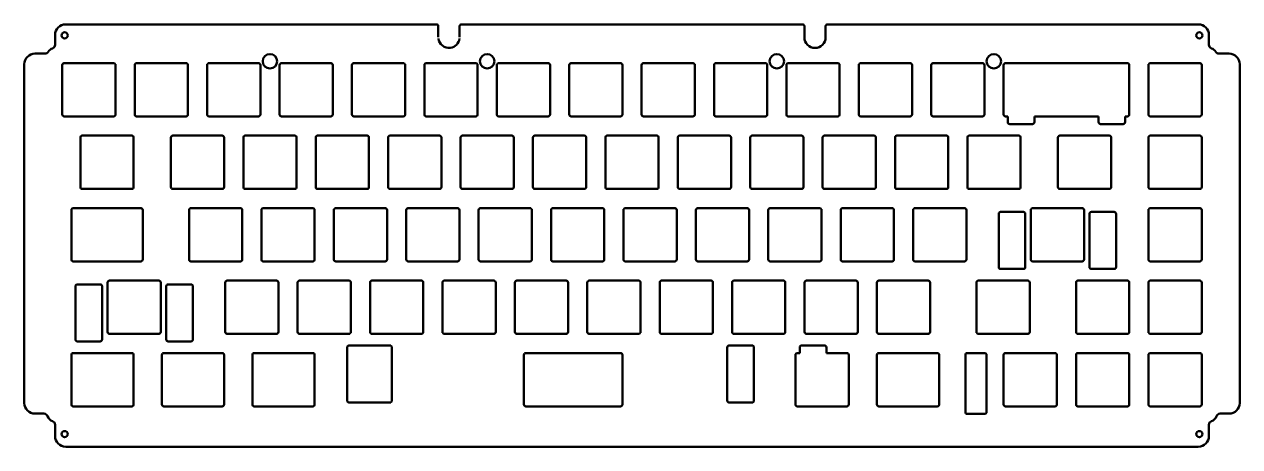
# Model space of a CAD drawing. Header units: millimetres. Extents: x 0 to 320, y 160 to 271.
import ezdxf

# ---------------------------------------------------------------- set-up
doc = ezdxf.new("R2010")
doc.units = ezdxf.units.MM
doc.header["$MEASUREMENT"] = 0
doc.layers.add('Layer 1', color=7, linetype='Continuous', lineweight=0)

# ---------------------------------------------------------------- blocks, each defined once
blk = doc.blocks.new('Block_0')
at = {"layer": 'Layer 1', "color": 7, "lineweight": 50}
for p, q in [((11.19, 270.93), (108.71, 270.93)), ((109.21, 267.53), (109.21, 270.43)), ((114.81, 267.53), (114.81, 270.43)), ((115.31, 270.93), (205.01, 270.93)), ((205.51, 267.53), (205.51, 270.43)), ((211.11, 267.53), (211.11, 270.43)), ((211.61, 270.93), (309.14, 270.93)), ((0.29, 171.41), (0.29, 260.43)), ((10.29, 247.23), (10.29, 260.23)), ((10.79, 260.73), (23.79, 260.73)), ((24.29, 260.23), (24.29, 247.23)), ((29.34, 247.23), (29.34, 260.23)), ((29.84, 260.73), (42.84, 260.73)), ((43.34, 260.23), (43.34, 247.23)), ((48.39, 247.23), (48.39, 260.23)), ((48.89, 260.73), (61.89, 260.73)), ((62.39, 260.23), (62.39, 247.23)), ((67.44, 247.23), (67.44, 260.23)), ((67.94, 260.73), (80.94, 260.73)), ((81.44, 260.23), (81.44, 247.23)), ((86.49, 247.23), (86.49, 260.23)), ((86.99, 260.73), (99.99, 260.73)), ((100.49, 260.23), (100.49, 247.23)), ((105.54, 247.23), (105.54, 260.23)), ((106.04, 260.73), (119.04, 260.73)), ((119.54, 260.23), (119.54, 247.23)), ((124.59, 247.23), (124.59, 260.23)), ((125.09, 260.73), (138.09, 260.73)), ((138.59, 260.23), (138.59, 247.23)), ((143.64, 247.23), (143.64, 260.23)), ((144.14, 260.73), (157.14, 260.73)), ((157.64, 260.23), (157.64, 247.23)), ((162.69, 247.23), (162.69, 260.23)), ((163.19, 260.73), (176.19, 260.73)), ((176.69, 260.23), (176.69, 247.23)), ((181.74, 247.23), (181.74, 260.23)), ((182.24, 260.73), (195.24, 260.73)), ((195.74, 260.23), (195.74, 247.23)), ((200.79, 247.23), (200.79, 260.23)), ((201.29, 260.73), (214.29, 260.73)), ((214.79, 260.23), (214.79, 247.23)), ((219.84, 247.23), (219.84, 260.23)), ((220.34, 260.73), (233.34, 260.73)), ((233.84, 260.23), (233.84, 247.23)), ((238.89, 247.23), (238.89, 260.23)), ((239.39, 260.73), (252.39, 260.73)), ((252.89, 260.23), (252.89, 247.23)), ((257.94, 247.23), (257.94, 260.23)), ((258.44, 260.73), (290.49, 260.73)), ((290.99, 260.23), (290.99, 247.23)), ((296.04, 247.23), (296.04, 260.23)), ((296.54, 260.73), (309.54, 260.73)), ((310.04, 260.23), (310.04, 247.23)), ((320.04, 260.43), (320.04, 171.41)), ((23.79, 246.73), (10.79, 246.73)), ((42.84, 246.73), (29.84, 246.73)), ((61.89, 246.73), (48.89, 246.73)), ((80.94, 246.73), (67.94, 246.73)), ((99.99, 246.73), (86.99, 246.73)), ((119.04, 246.73), (106.04, 246.73)), ((138.09, 246.73), (125.09, 246.73)), ((157.14, 246.73), (144.14, 246.73)), ((176.19, 246.73), (163.19, 246.73)), ((195.24, 246.73), (182.24, 246.73)), ((214.29, 246.73), (201.29, 246.73)), ((233.34, 246.73), (220.34, 246.73)), ((252.39, 246.73), (239.39, 246.73)), ((259.02, 246.73), (258.44, 246.73)), ((259.02, 245.23), (259.02, 246.73)), ((282.9, 246.73), (266.02, 246.73)), ((266.02, 246.73), (266.02, 245.23)), ((282.9, 245.23), (282.9, 246.73)), ((290.49, 246.73), (289.9, 246.73)), ((289.9, 246.73), (289.9, 245.23)), ((309.54, 246.73), (296.54, 246.73)), ((265.52, 244.73), (259.52, 244.73)), ((289.4, 244.73), (283.4, 244.73)), ((15.05, 228.18), (15.05, 241.18)), ((15.55, 241.68), (28.55, 241.68)), ((29.05, 241.18), (29.05, 228.18)), ((38.86, 228.18), (38.86, 241.18)), ((39.36, 241.68), (52.36, 241.68)), ((52.86, 241.18), (52.86, 228.18)), ((57.91, 228.18), (57.91, 241.18)), ((58.41, 241.68), (71.41, 241.68)), ((71.91, 241.18), (71.91, 228.18)), ((76.96, 228.18), (76.96, 241.18)), ((77.46, 241.68), (90.46, 241.68)), ((90.96, 241.18), (90.96, 228.18)), ((96.01, 228.18), (96.01, 241.18)), ((96.51, 241.68), (109.51, 241.68)), ((110.01, 241.18), (110.01, 228.18)), ((115.06, 228.18), (115.06, 241.18)), ((115.56, 241.68), (128.56, 241.68)), ((129.06, 241.18), (129.06, 228.18)), ((134.11, 228.18), (134.11, 241.18)), ((134.61, 241.68), (147.61, 241.68)), ((148.11, 241.18), (148.11, 228.18)), ((153.16, 228.18), (153.16, 241.18)), ((153.66, 241.68), (166.66, 241.68)), ((167.16, 241.18), (167.16, 228.18)), ((172.21, 228.18), (172.21, 241.18)), ((172.71, 241.68), (185.71, 241.68)), ((186.21, 241.18), (186.21, 228.18)), ((191.26, 228.18), (191.26, 241.18)), ((191.76, 241.68), (204.76, 241.68)), ((205.26, 241.18), (205.26, 228.18)), ((210.31, 228.18), (210.31, 241.18)), ((210.81, 241.68), (223.81, 241.68)), ((224.31, 241.18), (224.31, 228.18)), ((229.36, 228.18), (229.36, 241.18)), ((229.86, 241.68), (242.86, 241.68)), ((243.36, 241.18), (243.36, 228.18)), ((248.41, 228.18), (248.41, 241.18)), ((248.91, 241.68), (261.91, 241.68)), ((262.41, 241.18), (262.41, 228.18)), ((272.22, 228.18), (272.22, 241.18)), ((272.72, 241.68), (285.72, 241.68)), ((286.22, 241.18), (286.22, 228.18)), ((296.04, 228.18), (296.04, 241.18)), ((296.54, 241.68), (309.54, 241.68)), ((310.04, 241.18), (310.04, 228.18)), ((28.55, 227.68), (15.55, 227.68)), ((52.36, 227.68), (39.36, 227.68)), ((71.41, 227.68), (58.41, 227.68)), ((90.46, 227.68), (77.46, 227.68)), ((109.51, 227.68), (96.51, 227.68)), ((128.56, 227.68), (115.56, 227.68)), ((147.61, 227.68), (134.61, 227.68)), ((166.66, 227.68), (153.66, 227.68)), ((185.71, 227.68), (172.71, 227.68)), ((204.76, 227.68), (191.76, 227.68)), ((223.81, 227.68), (210.81, 227.68)), ((242.86, 227.68), (229.86, 227.68)), ((261.91, 227.68), (248.91, 227.68)), ((285.72, 227.68), (272.72, 227.68)), ((309.54, 227.68), (296.54, 227.68)), ((12.67, 209.13), (12.67, 222.13)), ((13.17, 222.63), (30.93, 222.63)), ((31.43, 222.13), (31.43, 209.13)), ((43.62, 209.13), (43.62, 222.13)), ((44.12, 222.63), (57.12, 222.63)), ((57.62, 222.13), (57.62, 209.13)), ((62.67, 209.13), (62.67, 222.13)), ((63.17, 222.63), (76.17, 222.63)), ((76.67, 222.13), (76.67, 209.13)), ((81.72, 209.13), (81.72, 222.13)), ((82.22, 222.63), (95.22, 222.63)), ((95.72, 222.13), (95.72, 209.13)), ((100.77, 209.13), (100.77, 222.13)), ((101.27, 222.63), (114.27, 222.63)), ((114.77, 222.13), (114.77, 209.13)), ((119.82, 209.13), (119.82, 222.13)), ((120.32, 222.63), (133.32, 222.63)), ((133.82, 222.13), (133.82, 209.13)), ((138.87, 209.13), (138.87, 222.13)), ((139.37, 222.63), (152.37, 222.63)), ((152.87, 222.13), (152.87, 209.13)), ((157.92, 209.13), (157.92, 222.13)), ((158.42, 222.63), (171.42, 222.63)), ((171.92, 222.13), (171.92, 209.13)), ((176.97, 209.13), (176.97, 222.13)), ((177.47, 222.63), (190.47, 222.63)), ((190.97, 222.13), (190.97, 209.13)), ((196.02, 209.13), (196.02, 222.13)), ((196.52, 222.63), (209.52, 222.63)), ((210.02, 222.13), (210.02, 209.13)), ((215.07, 209.13), (215.07, 222.13)), ((215.57, 222.63), (228.57, 222.63)), ((229.07, 222.13), (229.07, 209.13)), ((234.12, 209.13), (234.12, 222.13)), ((234.62, 222.63), (247.62, 222.63)), ((248.12, 222.13), (248.12, 209.13)), ((256.64, 207.13), (256.64, 221.13)), ((257.14, 221.63), (263.14, 221.63)), ((263.64, 221.13), (263.64, 207.13)), ((265.08, 209.13), (265.08, 222.13)), ((265.58, 222.63), (278.58, 222.63)), ((279.08, 222.13), (279.08, 209.13)), ((280.52, 207.13), (280.52, 221.13)), ((281.02, 221.63), (287.02, 221.63)), ((287.52, 221.13), (287.52, 207.13)), ((296.04, 209.13), (296.04, 222.13)), ((296.54, 222.63), (309.54, 222.63)), ((310.04, 222.13), (310.04, 209.13)), ((30.93, 208.63), (13.17, 208.63)), ((57.12, 208.63), (44.12, 208.63)), ((76.17, 208.63), (63.17, 208.63)), ((95.22, 208.63), (82.22, 208.63)), ((114.27, 208.63), (101.27, 208.63)), ((133.32, 208.63), (120.32, 208.63)), ((152.37, 208.63), (139.37, 208.63)), ((171.42, 208.63), (158.42, 208.63)), ((190.47, 208.63), (177.47, 208.63)), ((209.52, 208.63), (196.52, 208.63)), ((228.57, 208.63), (215.57, 208.63)), ((247.62, 208.63), (234.62, 208.63)), ((278.58, 208.63), (265.58, 208.63)), ((309.54, 208.63), (296.54, 208.63)), ((263.14, 206.63), (257.14, 206.63)), ((287.02, 206.63), (281.02, 206.63)), ((13.75, 188.08), (13.75, 202.08)), ((14.25, 202.58), (20.25, 202.58)), ((20.75, 202.08), (20.75, 188.08)), ((22.19, 190.08), (22.19, 203.08)), ((22.69, 203.58), (35.69, 203.58)), ((36.19, 203.08), (36.19, 190.08)), ((37.63, 188.08), (37.63, 202.08)), ((38.13, 202.58), (44.13, 202.58)), ((44.63, 202.08), (44.63, 188.08)), ((53.15, 190.08), (53.15, 203.08)), ((53.65, 203.58), (66.65, 203.58)), ((67.15, 203.08), (67.15, 190.08)), ((72.2, 190.08), (72.2, 203.08)), ((72.7, 203.58), (85.7, 203.58)), ((86.2, 203.08), (86.2, 190.08)), ((91.25, 190.08), (91.25, 203.08)), ((91.75, 203.58), (104.75, 203.58)), ((105.25, 203.08), (105.25, 190.08)), ((110.3, 190.08), (110.3, 203.08)), ((110.8, 203.58), (123.8, 203.58)), ((124.3, 203.08), (124.3, 190.08)), ((129.35, 190.08), (129.35, 203.08)), ((129.85, 203.58), (142.85, 203.58)), ((143.35, 203.08), (143.35, 190.08)), ((148.4, 190.08), (148.4, 203.08)), ((148.9, 203.58), (161.9, 203.58)), ((162.4, 203.08), (162.4, 190.08)), ((167.45, 190.08), (167.45, 203.08)), ((167.95, 203.58), (180.95, 203.58)), ((181.45, 203.08), (181.45, 190.08)), ((186.5, 190.08), (186.5, 203.08)), ((187, 203.58), (200, 203.58)), ((200.5, 203.08), (200.5, 190.08)), ((205.55, 190.08), (205.55, 203.08)), ((206.05, 203.58), (219.05, 203.58)), ((219.55, 203.08), (219.55, 190.08)), ((224.6, 190.08), (224.6, 203.08)), ((225.1, 203.58), (238.1, 203.58)), ((238.6, 203.08), (238.6, 190.08)), ((250.79, 190.08), (250.79, 203.08)), ((251.29, 203.58), (264.29, 203.58)), ((264.79, 203.08), (264.79, 190.08)), ((276.99, 190.08), (276.99, 203.08)), ((277.49, 203.58), (290.49, 203.58)), ((290.99, 203.08), (290.99, 190.08)), ((296.04, 190.08), (296.04, 203.08)), ((296.54, 203.58), (309.54, 203.58)), ((310.04, 203.08), (310.04, 190.08)), ((35.69, 189.58), (22.69, 189.58)), ((66.65, 189.58), (53.65, 189.58)), ((85.7, 189.58), (72.7, 189.58)), ((104.75, 189.58), (91.75, 189.58)), ((123.8, 189.58), (110.8, 189.58)), ((142.85, 189.58), (129.85, 189.58)), ((161.9, 189.58), (148.9, 189.58)), ((180.95, 189.58), (167.95, 189.58)), ((200, 189.58), (187, 189.58)), ((219.05, 189.58), (206.05, 189.58)), ((238.1, 189.58), (225.1, 189.58)), ((264.29, 189.58), (251.29, 189.58)), ((290.49, 189.58), (277.49, 189.58)), ((309.54, 189.58), (296.54, 189.58)), ((20.25, 187.58), (14.25, 187.58)), ((44.13, 187.58), (38.13, 187.58)), ((85.23, 172.03), (85.23, 186.03)), ((85.73, 186.53), (96.49, 186.53)), ((96.99, 186.03), (96.99, 172.03)), ((185.23, 172.03), (185.23, 186.03)), ((185.73, 186.53), (191.73, 186.53)), ((192.23, 186.03), (192.23, 172.03)), ((204.29, 184.53), (204.29, 186.03)), ((204.79, 186.53), (210.79, 186.53)), ((211.29, 186.03), (211.29, 184.53)), ((12.67, 171.03), (12.67, 184.03)), ((13.17, 184.53), (28.55, 184.53)), ((29.05, 184.03), (29.05, 171.03)), ((36.48, 171.03), (36.48, 184.03)), ((36.98, 184.53), (52.36, 184.53)), ((52.86, 184.03), (52.86, 171.03)), ((60.29, 171.03), (60.29, 184.03)), ((60.79, 184.53), (76.17, 184.53)), ((76.67, 184.03), (76.67, 171.03)), ((131.73, 171.03), (131.73, 184.03)), ((132.23, 184.53), (157.14, 184.53)), ((157.64, 184.03), (157.64, 171.03)), ((203.17, 171.03), (203.17, 184.03)), ((203.67, 184.53), (204.29, 184.53)), ((211.29, 184.53), (216.67, 184.53)), ((217.17, 184.03), (217.17, 171.03)), ((224.6, 171.03), (224.6, 184.03)), ((225.1, 184.53), (240.48, 184.53)), ((240.98, 184.03), (240.98, 171.03)), ((247.86, 169.03), (247.86, 184.03)), ((248.36, 184.53), (252.94, 184.53)), ((253.44, 184.03), (253.44, 169.03)), ((257.94, 171.03), (257.94, 184.03)), ((258.44, 184.53), (271.44, 184.53)), ((271.94, 184.03), (271.94, 171.03)), ((276.99, 171.03), (276.99, 184.03)), ((277.49, 184.53), (290.49, 184.53)), ((290.99, 184.03), (290.99, 171.03)), ((296.04, 171.03), (296.04, 184.03)), ((296.54, 184.53), (309.54, 184.53)), ((310.04, 184.03), (310.04, 171.03)), ((28.55, 170.53), (13.17, 170.53)), ((52.36, 170.53), (36.98, 170.53)), ((76.17, 170.53), (60.79, 170.53)), ((96.49, 171.53), (85.73, 171.53)), ((157.14, 170.53), (132.23, 170.53)), ((191.73, 171.53), (185.73, 171.53)), ((216.67, 170.53), (203.67, 170.53)), ((240.48, 170.53), (225.1, 170.53)), ((271.44, 170.53), (258.44, 170.53)), ((290.49, 170.53), (277.49, 170.53)), ((309.54, 170.53), (296.54, 170.53)), ((252.94, 168.53), (248.36, 168.53)), ((309.14, 159.93), (11.19, 159.93))]:
    blk.add_line(p, q, dxfattribs=at)
for centre, radius in [((10.89, 268.03), 0.814), ((309.44, 268.03), 0.814), ((64.91, 261.23), 1.9), ((122.06, 261.23), 1.9), ((198.26, 261.23), 1.9), ((255.36, 261.23), 1.9), ((10.89, 163.23), 0.814), ((309.44, 163.23), 0.814)]:
    blk.add_circle(centre, radius, dxfattribs=at)
for points in [[(11.19, 270.93), (9.64, 270.93), (8.39, 269.68), (8.39, 268.13)], [(108.71, 270.93), (108.99, 270.93), (109.21, 270.71), (109.21, 270.43)], [(114.81, 270.43), (114.81, 270.71), (115.03, 270.93), (115.31, 270.93)], [(205.01, 270.93), (205.29, 270.93), (205.51, 270.71), (205.51, 270.43)], [(211.11, 270.43), (211.11, 270.71), (211.33, 270.93), (211.61, 270.93)], [(311.94, 268.13), (311.94, 269.68), (310.68, 270.93), (309.14, 270.93)], [(3.09, 263.23), (1.54, 263.23), (0.29, 261.98), (0.29, 260.43)], [(320.04, 260.43), (320.04, 261.98), (318.78, 263.23), (317.24, 263.23)], [(10.29, 260.23), (10.29, 260.51), (10.51, 260.73), (10.79, 260.73)], [(23.79, 260.73), (24.06, 260.73), (24.29, 260.51), (24.29, 260.23)], [(29.34, 260.23), (29.34, 260.51), (29.56, 260.73), (29.84, 260.73)], [(42.84, 260.73), (43.11, 260.73), (43.34, 260.51), (43.34, 260.23)], [(48.39, 260.23), (48.39, 260.51), (48.61, 260.73), (48.89, 260.73)], [(61.89, 260.73), (62.16, 260.73), (62.39, 260.51), (62.39, 260.23)], [(67.44, 260.23), (67.44, 260.51), (67.66, 260.73), (67.94, 260.73)], [(80.94, 260.73), (81.21, 260.73), (81.44, 260.51), (81.44, 260.23)], [(86.49, 260.23), (86.49, 260.51), (86.71, 260.73), (86.99, 260.73)], [(99.99, 260.73), (100.26, 260.73), (100.49, 260.51), (100.49, 260.23)], [(105.54, 260.23), (105.54, 260.51), (105.76, 260.73), (106.04, 260.73)], [(119.04, 260.73), (119.31, 260.73), (119.54, 260.51), (119.54, 260.23)], [(124.59, 260.23), (124.59, 260.51), (124.81, 260.73), (125.09, 260.73)], [(138.09, 260.73), (138.36, 260.73), (138.59, 260.51), (138.59, 260.23)], [(143.64, 260.23), (143.64, 260.51), (143.86, 260.73), (144.14, 260.73)], [(157.14, 260.73), (157.41, 260.73), (157.64, 260.51), (157.64, 260.23)], [(162.69, 260.23), (162.69, 260.51), (162.91, 260.73), (163.19, 260.73)], [(176.19, 260.73), (176.46, 260.73), (176.69, 260.51), (176.69, 260.23)], [(181.74, 260.23), (181.74, 260.51), (181.96, 260.73), (182.24, 260.73)], [(195.24, 260.73), (195.51, 260.73), (195.74, 260.51), (195.74, 260.23)], [(200.79, 260.23), (200.79, 260.51), (201.01, 260.73), (201.29, 260.73)], [(214.29, 260.73), (214.56, 260.73), (214.79, 260.51), (214.79, 260.23)], [(219.84, 260.23), (219.84, 260.51), (220.06, 260.73), (220.34, 260.73)], [(233.34, 260.73), (233.61, 260.73), (233.84, 260.51), (233.84, 260.23)], [(238.89, 260.23), (238.89, 260.51), (239.11, 260.73), (239.39, 260.73)], [(252.39, 260.73), (252.66, 260.73), (252.89, 260.51), (252.89, 260.23)], [(257.94, 260.23), (257.94, 260.51), (258.16, 260.73), (258.44, 260.73)], [(290.49, 260.73), (290.76, 260.73), (290.99, 260.51), (290.99, 260.23)], [(296.04, 260.23), (296.04, 260.51), (296.26, 260.73), (296.54, 260.73)], [(309.54, 260.73), (309.81, 260.73), (310.04, 260.51), (310.04, 260.23)], [(10.79, 246.73), (10.51, 246.73), (10.29, 246.96), (10.29, 247.23)], [(24.29, 247.23), (24.29, 246.96), (24.06, 246.73), (23.79, 246.73)], [(29.84, 246.73), (29.56, 246.73), (29.34, 246.96), (29.34, 247.23)], [(43.34, 247.23), (43.34, 246.96), (43.11, 246.73), (42.84, 246.73)], [(48.89, 246.73), (48.61, 246.73), (48.39, 246.96), (48.39, 247.23)], [(62.39, 247.23), (62.39, 246.96), (62.16, 246.73), (61.89, 246.73)], [(67.94, 246.73), (67.66, 246.73), (67.44, 246.96), (67.44, 247.23)], [(81.44, 247.23), (81.44, 246.96), (81.21, 246.73), (80.94, 246.73)], [(86.99, 246.73), (86.71, 246.73), (86.49, 246.96), (86.49, 247.23)], [(100.49, 247.23), (100.49, 246.96), (100.26, 246.73), (99.99, 246.73)], [(106.04, 246.73), (105.76, 246.73), (105.54, 246.96), (105.54, 247.23)], [(119.54, 247.23), (119.54, 246.96), (119.31, 246.73), (119.04, 246.73)], [(125.09, 246.73), (124.81, 246.73), (124.59, 246.96), (124.59, 247.23)], [(138.59, 247.23), (138.59, 246.96), (138.36, 246.73), (138.09, 246.73)], [(144.14, 246.73), (143.86, 246.73), (143.64, 246.96), (143.64, 247.23)], [(157.64, 247.23), (157.64, 246.96), (157.41, 246.73), (157.14, 246.73)], [(163.19, 246.73), (162.91, 246.73), (162.69, 246.96), (162.69, 247.23)], [(176.69, 247.23), (176.69, 246.96), (176.46, 246.73), (176.19, 246.73)], [(182.24, 246.73), (181.96, 246.73), (181.74, 246.96), (181.74, 247.23)], [(195.74, 247.23), (195.74, 246.96), (195.51, 246.73), (195.24, 246.73)], [(201.29, 246.73), (201.01, 246.73), (200.79, 246.96), (200.79, 247.23)], [(214.79, 247.23), (214.79, 246.96), (214.56, 246.73), (214.29, 246.73)], [(220.34, 246.73), (220.06, 246.73), (219.84, 246.96), (219.84, 247.23)], [(233.84, 247.23), (233.84, 246.96), (233.61, 246.73), (233.34, 246.73)], [(239.39, 246.73), (239.11, 246.73), (238.89, 246.96), (238.89, 247.23)], [(252.89, 247.23), (252.89, 246.96), (252.66, 246.73), (252.39, 246.73)], [(258.44, 246.73), (258.16, 246.73), (257.94, 246.96), (257.94, 247.23)], [(290.99, 247.23), (290.99, 246.96), (290.76, 246.73), (290.49, 246.73)], [(296.54, 246.73), (296.26, 246.73), (296.04, 246.96), (296.04, 247.23)], [(310.04, 247.23), (310.04, 246.96), (309.81, 246.73), (309.54, 246.73)], [(259.52, 244.73), (259.25, 244.73), (259.02, 244.96), (259.02, 245.23)], [(266.02, 245.23), (266.02, 244.96), (265.8, 244.73), (265.52, 244.73)], [(283.4, 244.73), (283.12, 244.73), (282.9, 244.96), (282.9, 245.23)], [(289.9, 245.23), (289.9, 244.96), (289.68, 244.73), (289.4, 244.73)], [(15.05, 241.18), (15.05, 241.46), (15.27, 241.68), (15.55, 241.68)], [(28.55, 241.68), (28.82, 241.68), (29.05, 241.46), (29.05, 241.18)], [(38.86, 241.18), (38.86, 241.46), (39.08, 241.68), (39.36, 241.68)], [(52.36, 241.68), (52.64, 241.68), (52.86, 241.46), (52.86, 241.18)], [(57.91, 241.18), (57.91, 241.46), (58.13, 241.68), (58.41, 241.68)], [(71.41, 241.68), (71.69, 241.68), (71.91, 241.46), (71.91, 241.18)], [(76.96, 241.18), (76.96, 241.46), (77.18, 241.68), (77.46, 241.68)], [(90.46, 241.68), (90.74, 241.68), (90.96, 241.46), (90.96, 241.18)], [(96.01, 241.18), (96.01, 241.46), (96.23, 241.68), (96.51, 241.68)], [(109.51, 241.68), (109.79, 241.68), (110.01, 241.46), (110.01, 241.18)], [(115.06, 241.18), (115.06, 241.46), (115.28, 241.68), (115.56, 241.68)], [(128.56, 241.68), (128.84, 241.68), (129.06, 241.46), (129.06, 241.18)], [(134.11, 241.18), (134.11, 241.46), (134.33, 241.68), (134.61, 241.68)], [(147.61, 241.68), (147.89, 241.68), (148.11, 241.46), (148.11, 241.18)], [(153.16, 241.18), (153.16, 241.46), (153.38, 241.68), (153.66, 241.68)], [(166.66, 241.68), (166.94, 241.68), (167.16, 241.46), (167.16, 241.18)], [(172.21, 241.18), (172.21, 241.46), (172.43, 241.68), (172.71, 241.68)], [(185.71, 241.68), (185.99, 241.68), (186.21, 241.46), (186.21, 241.18)], [(191.26, 241.18), (191.26, 241.46), (191.48, 241.68), (191.76, 241.68)], [(204.76, 241.68), (205.04, 241.68), (205.26, 241.46), (205.26, 241.18)], [(210.31, 241.18), (210.31, 241.46), (210.53, 241.68), (210.81, 241.68)], [(223.81, 241.68), (224.09, 241.68), (224.31, 241.46), (224.31, 241.18)], [(229.36, 241.18), (229.36, 241.46), (229.58, 241.68), (229.86, 241.68)], [(242.86, 241.68), (243.14, 241.68), (243.36, 241.46), (243.36, 241.18)], [(248.41, 241.18), (248.41, 241.46), (248.63, 241.68), (248.91, 241.68)], [(261.91, 241.68), (262.19, 241.68), (262.41, 241.46), (262.41, 241.18)], [(272.22, 241.18), (272.22, 241.46), (272.45, 241.68), (272.72, 241.68)], [(285.72, 241.68), (286, 241.68), (286.22, 241.46), (286.22, 241.18)], [(296.04, 241.18), (296.04, 241.46), (296.26, 241.68), (296.54, 241.68)], [(309.54, 241.68), (309.81, 241.68), (310.04, 241.46), (310.04, 241.18)], [(15.55, 227.68), (15.27, 227.68), (15.05, 227.91), (15.05, 228.18)], [(29.05, 228.18), (29.05, 227.91), (28.82, 227.68), (28.55, 227.68)], [(39.36, 227.68), (39.08, 227.68), (38.86, 227.91), (38.86, 228.18)], [(52.86, 228.18), (52.86, 227.91), (52.64, 227.68), (52.36, 227.68)], [(58.41, 227.68), (58.13, 227.68), (57.91, 227.91), (57.91, 228.18)], [(71.91, 228.18), (71.91, 227.91), (71.69, 227.68), (71.41, 227.68)], [(77.46, 227.68), (77.18, 227.68), (76.96, 227.91), (76.96, 228.18)], [(90.96, 228.18), (90.96, 227.91), (90.74, 227.68), (90.46, 227.68)], [(96.51, 227.68), (96.23, 227.68), (96.01, 227.91), (96.01, 228.18)], [(110.01, 228.18), (110.01, 227.91), (109.79, 227.68), (109.51, 227.68)], [(115.56, 227.68), (115.28, 227.68), (115.06, 227.91), (115.06, 228.18)], [(129.06, 228.18), (129.06, 227.91), (128.84, 227.68), (128.56, 227.68)], [(134.61, 227.68), (134.33, 227.68), (134.11, 227.91), (134.11, 228.18)], [(148.11, 228.18), (148.11, 227.91), (147.89, 227.68), (147.61, 227.68)], [(153.66, 227.68), (153.38, 227.68), (153.16, 227.91), (153.16, 228.18)], [(167.16, 228.18), (167.16, 227.91), (166.94, 227.68), (166.66, 227.68)], [(172.71, 227.68), (172.43, 227.68), (172.21, 227.91), (172.21, 228.18)], [(186.21, 228.18), (186.21, 227.91), (185.99, 227.68), (185.71, 227.68)], [(191.76, 227.68), (191.48, 227.68), (191.26, 227.91), (191.26, 228.18)], [(205.26, 228.18), (205.26, 227.91), (205.04, 227.68), (204.76, 227.68)], [(210.81, 227.68), (210.53, 227.68), (210.31, 227.91), (210.31, 228.18)], [(224.31, 228.18), (224.31, 227.91), (224.09, 227.68), (223.81, 227.68)], [(229.86, 227.68), (229.58, 227.68), (229.36, 227.91), (229.36, 228.18)], [(243.36, 228.18), (243.36, 227.91), (243.14, 227.68), (242.86, 227.68)], [(248.91, 227.68), (248.63, 227.68), (248.41, 227.91), (248.41, 228.18)], [(262.41, 228.18), (262.41, 227.91), (262.19, 227.68), (261.91, 227.68)], [(272.72, 227.68), (272.45, 227.68), (272.22, 227.91), (272.22, 228.18)], [(286.22, 228.18), (286.22, 227.91), (286, 227.68), (285.72, 227.68)], [(296.54, 227.68), (296.26, 227.68), (296.04, 227.91), (296.04, 228.18)], [(310.04, 228.18), (310.04, 227.91), (309.81, 227.68), (309.54, 227.68)], [(12.67, 222.13), (12.67, 222.41), (12.89, 222.63), (13.17, 222.63)], [(30.93, 222.63), (31.21, 222.63), (31.43, 222.41), (31.43, 222.13)], [(43.62, 222.13), (43.62, 222.41), (43.85, 222.63), (44.12, 222.63)], [(57.12, 222.63), (57.4, 222.63), (57.62, 222.41), (57.62, 222.13)], [(62.67, 222.13), (62.67, 222.41), (62.9, 222.63), (63.17, 222.63)], [(76.17, 222.63), (76.45, 222.63), (76.67, 222.41), (76.67, 222.13)], [(81.72, 222.13), (81.72, 222.41), (81.95, 222.63), (82.22, 222.63)], [(95.22, 222.63), (95.5, 222.63), (95.72, 222.41), (95.72, 222.13)], [(100.77, 222.13), (100.77, 222.41), (101, 222.63), (101.27, 222.63)], [(114.27, 222.63), (114.55, 222.63), (114.77, 222.41), (114.77, 222.13)], [(119.82, 222.13), (119.82, 222.41), (120.05, 222.63), (120.32, 222.63)], [(133.32, 222.63), (133.6, 222.63), (133.82, 222.41), (133.82, 222.13)], [(138.87, 222.13), (138.87, 222.41), (139.1, 222.63), (139.37, 222.63)], [(152.37, 222.63), (152.65, 222.63), (152.87, 222.41), (152.87, 222.13)], [(157.92, 222.13), (157.92, 222.41), (158.15, 222.63), (158.42, 222.63)], [(171.42, 222.63), (171.7, 222.63), (171.92, 222.41), (171.92, 222.13)], [(176.97, 222.13), (176.97, 222.41), (177.2, 222.63), (177.47, 222.63)], [(190.47, 222.63), (190.75, 222.63), (190.97, 222.41), (190.97, 222.13)], [(196.02, 222.13), (196.02, 222.41), (196.25, 222.63), (196.52, 222.63)], [(209.52, 222.63), (209.8, 222.63), (210.02, 222.41), (210.02, 222.13)], [(215.07, 222.13), (215.07, 222.41), (215.3, 222.63), (215.57, 222.63)], [(228.57, 222.63), (228.85, 222.63), (229.07, 222.41), (229.07, 222.13)], [(234.12, 222.13), (234.12, 222.41), (234.35, 222.63), (234.62, 222.63)], [(247.62, 222.63), (247.9, 222.63), (248.12, 222.41), (248.12, 222.13)], [(256.64, 221.13), (256.64, 221.41), (256.87, 221.63), (257.14, 221.63)], [(263.14, 221.63), (263.42, 221.63), (263.64, 221.41), (263.64, 221.13)], [(265.08, 222.13), (265.08, 222.41), (265.3, 222.63), (265.58, 222.63)], [(278.58, 222.63), (278.86, 222.63), (279.08, 222.41), (279.08, 222.13)], [(280.52, 221.13), (280.52, 221.41), (280.74, 221.63), (281.02, 221.63)], [(287.02, 221.63), (287.29, 221.63), (287.52, 221.41), (287.52, 221.13)], [(296.04, 222.13), (296.04, 222.41), (296.26, 222.63), (296.54, 222.63)], [(309.54, 222.63), (309.81, 222.63), (310.04, 222.41), (310.04, 222.13)], [(13.17, 208.63), (12.89, 208.63), (12.67, 208.86), (12.67, 209.13)], [(31.43, 209.13), (31.43, 208.86), (31.21, 208.63), (30.93, 208.63)], [(44.12, 208.63), (43.85, 208.63), (43.62, 208.86), (43.62, 209.13)], [(57.62, 209.13), (57.62, 208.86), (57.4, 208.63), (57.12, 208.63)], [(63.17, 208.63), (62.9, 208.63), (62.67, 208.86), (62.67, 209.13)], [(76.67, 209.13), (76.67, 208.86), (76.45, 208.63), (76.17, 208.63)], [(82.22, 208.63), (81.95, 208.63), (81.72, 208.86), (81.72, 209.13)], [(95.72, 209.13), (95.72, 208.86), (95.5, 208.63), (95.22, 208.63)], [(101.27, 208.63), (101, 208.63), (100.77, 208.86), (100.77, 209.13)], [(114.77, 209.13), (114.77, 208.86), (114.55, 208.63), (114.27, 208.63)], [(120.32, 208.63), (120.05, 208.63), (119.82, 208.86), (119.82, 209.13)], [(133.82, 209.13), (133.82, 208.86), (133.6, 208.63), (133.32, 208.63)], [(139.37, 208.63), (139.1, 208.63), (138.87, 208.86), (138.87, 209.13)], [(152.87, 209.13), (152.87, 208.86), (152.65, 208.63), (152.37, 208.63)], [(158.42, 208.63), (158.15, 208.63), (157.92, 208.86), (157.92, 209.13)], [(171.92, 209.13), (171.92, 208.86), (171.7, 208.63), (171.42, 208.63)], [(177.47, 208.63), (177.2, 208.63), (176.97, 208.86), (176.97, 209.13)], [(190.97, 209.13), (190.97, 208.86), (190.75, 208.63), (190.47, 208.63)], [(196.52, 208.63), (196.25, 208.63), (196.02, 208.86), (196.02, 209.13)], [(210.02, 209.13), (210.02, 208.86), (209.8, 208.63), (209.52, 208.63)], [(215.57, 208.63), (215.3, 208.63), (215.07, 208.86), (215.07, 209.13)], [(229.07, 209.13), (229.07, 208.86), (228.85, 208.63), (228.57, 208.63)], [(234.62, 208.63), (234.35, 208.63), (234.12, 208.86), (234.12, 209.13)], [(248.12, 209.13), (248.12, 208.86), (247.9, 208.63), (247.62, 208.63)], [(265.58, 208.63), (265.3, 208.63), (265.08, 208.86), (265.08, 209.13)], [(279.08, 209.13), (279.08, 208.86), (278.86, 208.63), (278.58, 208.63)], [(296.54, 208.63), (296.26, 208.63), (296.04, 208.86), (296.04, 209.13)], [(310.04, 209.13), (310.04, 208.86), (309.81, 208.63), (309.54, 208.63)], [(257.14, 206.63), (256.87, 206.63), (256.64, 206.86), (256.64, 207.13)], [(263.64, 207.13), (263.64, 206.86), (263.42, 206.63), (263.14, 206.63)], [(281.02, 206.63), (280.74, 206.63), (280.52, 206.86), (280.52, 207.13)], [(287.52, 207.13), (287.52, 206.86), (287.29, 206.63), (287.02, 206.63)], [(13.75, 202.08), (13.75, 202.36), (13.98, 202.58), (14.25, 202.58)], [(20.25, 202.58), (20.53, 202.58), (20.75, 202.36), (20.75, 202.08)], [(22.19, 203.08), (22.19, 203.36), (22.42, 203.58), (22.69, 203.58)], [(35.69, 203.58), (35.97, 203.58), (36.19, 203.36), (36.19, 203.08)], [(37.63, 202.08), (37.63, 202.36), (37.85, 202.58), (38.13, 202.58)], [(44.13, 202.58), (44.41, 202.58), (44.63, 202.36), (44.63, 202.08)], [(53.15, 203.08), (53.15, 203.36), (53.37, 203.58), (53.65, 203.58)], [(66.65, 203.58), (66.92, 203.58), (67.15, 203.36), (67.15, 203.08)], [(72.2, 203.08), (72.2, 203.36), (72.42, 203.58), (72.7, 203.58)], [(85.7, 203.58), (85.97, 203.58), (86.2, 203.36), (86.2, 203.08)], [(91.25, 203.08), (91.25, 203.36), (91.47, 203.58), (91.75, 203.58)], [(104.75, 203.58), (105.02, 203.58), (105.25, 203.36), (105.25, 203.08)], [(110.3, 203.08), (110.3, 203.36), (110.52, 203.58), (110.8, 203.58)], [(123.8, 203.58), (124.07, 203.58), (124.3, 203.36), (124.3, 203.08)], [(129.35, 203.08), (129.35, 203.36), (129.57, 203.58), (129.85, 203.58)], [(142.85, 203.58), (143.12, 203.58), (143.35, 203.36), (143.35, 203.08)], [(148.4, 203.08), (148.4, 203.36), (148.62, 203.58), (148.9, 203.58)], [(161.9, 203.58), (162.17, 203.58), (162.4, 203.36), (162.4, 203.08)], [(167.45, 203.08), (167.45, 203.36), (167.67, 203.58), (167.95, 203.58)], [(180.95, 203.58), (181.22, 203.58), (181.45, 203.36), (181.45, 203.08)], [(186.5, 203.08), (186.5, 203.36), (186.72, 203.58), (187, 203.58)], [(200, 203.58), (200.27, 203.58), (200.5, 203.36), (200.5, 203.08)], [(205.55, 203.08), (205.55, 203.36), (205.77, 203.58), (206.05, 203.58)], [(219.05, 203.58), (219.32, 203.58), (219.55, 203.36), (219.55, 203.08)], [(224.6, 203.08), (224.6, 203.36), (224.82, 203.58), (225.1, 203.58)], [(238.1, 203.58), (238.37, 203.58), (238.6, 203.36), (238.6, 203.08)], [(250.79, 203.08), (250.79, 203.36), (251.02, 203.58), (251.29, 203.58)], [(264.29, 203.58), (264.57, 203.58), (264.79, 203.36), (264.79, 203.08)], [(276.99, 203.08), (276.99, 203.36), (277.21, 203.58), (277.49, 203.58)], [(290.49, 203.58), (290.76, 203.58), (290.99, 203.36), (290.99, 203.08)], [(296.04, 203.08), (296.04, 203.36), (296.26, 203.58), (296.54, 203.58)], [(309.54, 203.58), (309.81, 203.58), (310.04, 203.36), (310.04, 203.08)], [(22.69, 189.58), (22.42, 189.58), (22.19, 189.81), (22.19, 190.08)], [(36.19, 190.08), (36.19, 189.81), (35.97, 189.58), (35.69, 189.58)], [(53.65, 189.58), (53.37, 189.58), (53.15, 189.81), (53.15, 190.08)], [(67.15, 190.08), (67.15, 189.81), (66.92, 189.58), (66.65, 189.58)], [(72.7, 189.58), (72.42, 189.58), (72.2, 189.81), (72.2, 190.08)], [(86.2, 190.08), (86.2, 189.81), (85.97, 189.58), (85.7, 189.58)], [(91.75, 189.58), (91.47, 189.58), (91.25, 189.81), (91.25, 190.08)], [(105.25, 190.08), (105.25, 189.81), (105.02, 189.58), (104.75, 189.58)], [(110.8, 189.58), (110.52, 189.58), (110.3, 189.81), (110.3, 190.08)], [(124.3, 190.08), (124.3, 189.81), (124.07, 189.58), (123.8, 189.58)], [(129.85, 189.58), (129.57, 189.58), (129.35, 189.81), (129.35, 190.08)], [(143.35, 190.08), (143.35, 189.81), (143.12, 189.58), (142.85, 189.58)], [(148.9, 189.58), (148.62, 189.58), (148.4, 189.81), (148.4, 190.08)], [(162.4, 190.08), (162.4, 189.81), (162.17, 189.58), (161.9, 189.58)], [(167.95, 189.58), (167.67, 189.58), (167.45, 189.81), (167.45, 190.08)], [(181.45, 190.08), (181.45, 189.81), (181.22, 189.58), (180.95, 189.58)], [(187, 189.58), (186.72, 189.58), (186.5, 189.81), (186.5, 190.08)], [(200.5, 190.08), (200.5, 189.81), (200.27, 189.58), (200, 189.58)], [(206.05, 189.58), (205.77, 189.58), (205.55, 189.81), (205.55, 190.08)], [(219.55, 190.08), (219.55, 189.81), (219.32, 189.58), (219.05, 189.58)], [(225.1, 189.58), (224.82, 189.58), (224.6, 189.81), (224.6, 190.08)], [(238.6, 190.08), (238.6, 189.81), (238.37, 189.58), (238.1, 189.58)], [(251.29, 189.58), (251.02, 189.58), (250.79, 189.81), (250.79, 190.08)], [(264.79, 190.08), (264.79, 189.81), (264.57, 189.58), (264.29, 189.58)], [(277.49, 189.58), (277.21, 189.58), (276.99, 189.81), (276.99, 190.08)], [(290.99, 190.08), (290.99, 189.81), (290.76, 189.58), (290.49, 189.58)], [(296.54, 189.58), (296.26, 189.58), (296.04, 189.81), (296.04, 190.08)], [(310.04, 190.08), (310.04, 189.81), (309.81, 189.58), (309.54, 189.58)], [(14.25, 187.58), (13.98, 187.58), (13.75, 187.81), (13.75, 188.08)], [(20.75, 188.08), (20.75, 187.81), (20.53, 187.58), (20.25, 187.58)], [(38.13, 187.58), (37.85, 187.58), (37.63, 187.81), (37.63, 188.08)], [(44.63, 188.08), (44.63, 187.81), (44.41, 187.58), (44.13, 187.58)], [(85.23, 186.03), (85.23, 186.31), (85.45, 186.53), (85.73, 186.53)], [(96.49, 186.53), (96.76, 186.53), (96.99, 186.31), (96.99, 186.03)], [(185.23, 186.03), (185.23, 186.31), (185.45, 186.53), (185.73, 186.53)], [(191.73, 186.53), (192.01, 186.53), (192.23, 186.31), (192.23, 186.03)], [(204.29, 186.03), (204.29, 186.31), (204.51, 186.53), (204.79, 186.53)], [(210.79, 186.53), (211.06, 186.53), (211.29, 186.31), (211.29, 186.03)], [(12.67, 184.03), (12.67, 184.31), (12.89, 184.53), (13.17, 184.53)], [(28.55, 184.53), (28.82, 184.53), (29.05, 184.31), (29.05, 184.03)], [(36.48, 184.03), (36.48, 184.31), (36.7, 184.53), (36.98, 184.53)], [(52.36, 184.53), (52.64, 184.53), (52.86, 184.31), (52.86, 184.03)], [(60.29, 184.03), (60.29, 184.31), (60.52, 184.53), (60.79, 184.53)], [(76.17, 184.53), (76.45, 184.53), (76.67, 184.31), (76.67, 184.03)], [(131.73, 184.03), (131.73, 184.31), (131.95, 184.53), (132.23, 184.53)], [(157.14, 184.53), (157.41, 184.53), (157.64, 184.31), (157.64, 184.03)], [(203.17, 184.03), (203.17, 184.31), (203.39, 184.53), (203.67, 184.53)], [(216.67, 184.53), (216.94, 184.53), (217.17, 184.31), (217.17, 184.03)], [(224.6, 184.03), (224.6, 184.31), (224.82, 184.53), (225.1, 184.53)], [(240.48, 184.53), (240.76, 184.53), (240.98, 184.31), (240.98, 184.03)], [(247.86, 184.03), (247.86, 184.31), (248.08, 184.53), (248.36, 184.53)], [(252.94, 184.53), (253.21, 184.53), (253.44, 184.31), (253.44, 184.03)], [(257.94, 184.03), (257.94, 184.31), (258.16, 184.53), (258.44, 184.53)], [(271.44, 184.53), (271.71, 184.53), (271.94, 184.31), (271.94, 184.03)], [(276.99, 184.03), (276.99, 184.31), (277.21, 184.53), (277.49, 184.53)], [(290.49, 184.53), (290.76, 184.53), (290.99, 184.31), (290.99, 184.03)], [(296.04, 184.03), (296.04, 184.31), (296.26, 184.53), (296.54, 184.53)], [(309.54, 184.53), (309.81, 184.53), (310.04, 184.31), (310.04, 184.03)], [(0.29, 171.41), (0.29, 169.86), (1.54, 168.61), (3.09, 168.61)], [(13.17, 170.53), (12.89, 170.53), (12.67, 170.76), (12.67, 171.03)], [(29.05, 171.03), (29.05, 170.76), (28.82, 170.53), (28.55, 170.53)], [(36.98, 170.53), (36.7, 170.53), (36.48, 170.76), (36.48, 171.03)], [(52.86, 171.03), (52.86, 170.76), (52.64, 170.53), (52.36, 170.53)], [(60.79, 170.53), (60.52, 170.53), (60.29, 170.76), (60.29, 171.03)], [(76.67, 171.03), (76.67, 170.76), (76.45, 170.53), (76.17, 170.53)], [(85.73, 171.53), (85.45, 171.53), (85.23, 171.76), (85.23, 172.03)], [(96.99, 172.03), (96.99, 171.76), (96.76, 171.53), (96.49, 171.53)], [(132.23, 170.53), (131.95, 170.53), (131.73, 170.76), (131.73, 171.03)], [(157.64, 171.03), (157.64, 170.76), (157.41, 170.53), (157.14, 170.53)], [(185.73, 171.53), (185.45, 171.53), (185.23, 171.76), (185.23, 172.03)], [(192.23, 172.03), (192.23, 171.76), (192.01, 171.53), (191.73, 171.53)], [(203.67, 170.53), (203.39, 170.53), (203.17, 170.76), (203.17, 171.03)], [(217.17, 171.03), (217.17, 170.76), (216.94, 170.53), (216.67, 170.53)], [(225.1, 170.53), (224.82, 170.53), (224.6, 170.76), (224.6, 171.03)], [(240.98, 171.03), (240.98, 170.76), (240.76, 170.53), (240.48, 170.53)], [(258.44, 170.53), (258.16, 170.53), (257.94, 170.76), (257.94, 171.03)], [(271.94, 171.03), (271.94, 170.76), (271.71, 170.53), (271.44, 170.53)], [(277.49, 170.53), (277.21, 170.53), (276.99, 170.76), (276.99, 171.03)], [(290.99, 171.03), (290.99, 170.76), (290.76, 170.53), (290.49, 170.53)], [(296.54, 170.53), (296.26, 170.53), (296.04, 170.76), (296.04, 171.03)], [(310.04, 171.03), (310.04, 170.76), (309.81, 170.53), (309.54, 170.53)], [(317.24, 168.61), (318.78, 168.61), (320.04, 169.86), (320.04, 171.41)], [(248.36, 168.53), (248.08, 168.53), (247.86, 168.76), (247.86, 169.03)], [(253.44, 169.03), (253.44, 168.76), (253.21, 168.53), (252.94, 168.53)], [(8.39, 162.73), (8.39, 161.19), (9.64, 159.93), (11.19, 159.93)], [(309.14, 159.93), (310.68, 159.93), (311.94, 161.19), (311.94, 162.73)]]:
    blk.add_open_spline(points, degree=3, dxfattribs=at)
for points, knots in [([(3.09, 263.23), (3.09, 263.23), (5.73, 263.23), (5.73, 263.23), (6.09, 263.23), (6.41, 263.43), (6.6, 263.74), (6.85, 264.15), (7.24, 264.46), (7.71, 264.62), (8.11, 264.76), (8.39, 265.14), (8.39, 265.57), (8.39, 265.57), (8.39, 268.13), (8.39, 268.13)], [0, 0, 0, 0, 1, 1, 1, 2, 2, 2, 3, 3, 3, 4, 4, 4, 5, 5, 5, 5]), ([(109.23, 267.19), (109.42, 265.66), (110.82, 264.57), (112.35, 264.75), (113.63, 264.91), (114.63, 265.92), (114.79, 267.19)], [0, 0, 0, 0, 1, 1, 1, 2, 2, 2, 2]), ([(211.11, 267.53), (211.11, 265.99), (209.86, 264.73), (208.31, 264.73), (206.76, 264.73), (205.51, 265.99), (205.51, 267.53)], [0, 0, 0, 0, 1, 1, 1, 2, 2, 2, 2]), ([(311.94, 268.13), (311.94, 268.13), (311.94, 265.57), (311.94, 265.57), (311.94, 265.14), (312.21, 264.76), (312.61, 264.62), (313.08, 264.46), (313.47, 264.15), (313.72, 263.74), (313.91, 263.43), (314.23, 263.23), (314.59, 263.23), (314.59, 263.23), (317.24, 263.23), (317.24, 263.23)], [0, 0, 0, 0, 1, 1, 1, 2, 2, 2, 3, 3, 3, 4, 4, 4, 5, 5, 5, 5]), ([(8.39, 162.73), (8.39, 162.73), (8.39, 165.7), (8.39, 165.7), (8.39, 166.12), (8.13, 166.51), (7.73, 166.64), (7.1, 166.85), (6.61, 167.34), (6.4, 167.96), (6.26, 168.35), (5.88, 168.61), (5.46, 168.61), (5.46, 168.61), (3.09, 168.61), (3.09, 168.61)], [0, 0, 0, 0, 1, 1, 1, 2, 2, 2, 3, 3, 3, 4, 4, 4, 5, 5, 5, 5]), ([(317.24, 168.61), (317.24, 168.61), (314.86, 168.61), (314.86, 168.61), (314.44, 168.61), (314.06, 168.35), (313.93, 167.96), (313.71, 167.34), (313.22, 166.85), (312.6, 166.64), (312.2, 166.51), (311.94, 166.12), (311.94, 165.7), (311.94, 165.7), (311.94, 162.73), (311.94, 162.73)], [0, 0, 0, 0, 1, 1, 1, 2, 2, 2, 3, 3, 3, 4, 4, 4, 5, 5, 5, 5])]:
    blk.add_open_spline(points, degree=3, knots=knots, dxfattribs=at)

msp = doc.modelspace()

# ---------------------------------------------------------------- block references
at = {"layer": 'Layer 1'}
msp.add_blockref('Block_0', (0, 0), dxfattribs=at)

doc.saveas('drawing.dxf')
